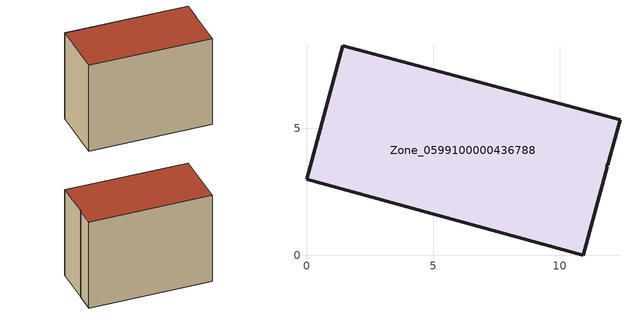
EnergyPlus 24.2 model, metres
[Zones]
Zone_0599100000436788
 floor ground (C_G): 0,3 1.42,8.26 12.38,5.33 11.89,3.56 11.84,3.54 11.87,3.48 10.93,0 z0
 wall outside (C_F): 11.89,3.56 12.38,5.33 1.42,8.26 0,3 10.93,0 11.87,3.48 11.84,3.54 11.89,3.56 z0:8.71
 roof outside (C_R): 10.93,0 11.87,3.48 11.84,3.54 11.89,3.56 12.38,5.33 1.42,8.26 0,3 z8.71
[BUILDING]
Pand.0599100000436788: North Axis=0; Terrain=City; Loads Convergence Tolerance Value=0.04; Temperature Convergence Tolerance Value=0.4; Solar Distribution=FullExterior; Maximum Number of Warmup Days=25; Minimum Number of Warmup Days=1
[Site:Location]
Rotterdam.The.Hague.AP_ZH_NLD Design_Conditions: Latitude=51.96; Longitude=4.45; Time Zone=1; Elevation=-4.5
[SITE:GROUNDTEMPERATURE:BUILDINGSURFACE]
18, 18, 18, 18, 18, 18, 18, 18, 18, 18, 18, 18
[MATERIAL] Thermal Absorptance=0.9; Solar Absorptance=0.7; Visible Absorptance=0.7
Name | Roughness | Thickness | Conductivity | Density | Specific Heat
G.TC.2006-2014 | MediumSmooth | 0.15 | 0.06 | 540 | 1210
F.TC.2006-2014 | Rough | 0.3 | 0.12 | 1920 | 840
R.TC.2006-2014 | MediumRough | 0.2 | 0.08 | 1500 | 1000
[CONSTRUCTION]
C_G: G.TC.2006-2014
C_F: F.TC.2006-2014
C_R: R.TC.2006-2014
[ZONE]
Zone_0599100000436788: Type=1; Multiplier=1; Ceiling Height=Autocalculate; Volume=Autocalculate; Floor Area=autocalculate; Part of Total Floor Area=Yes
[ZONEINFILTRATION:DESIGNFLOWRATE]
Infil_Zone_0599100000436788: Zone or ZoneList or Space or SpaceList=Zone_0599100000436788; Schedule=AlwaysOn; Design Flow Rate Calculation Method=Flow/Area; Flow Rate per Floor Area=0.0015; Constant Term Coefficient=1; Temperature Term Coefficient=0; Velocity Term Coefficient=0; Velocity Squared Term Coefficient=0
[HVACTEMPLATE:ZONE:IDEALLOADSAIRSYSTEM]
Zone_0599100000436788: Maximum Heating Supply Air Temperature=50; Minimum Cooling Supply Air Temperature=13; Maximum Heating Supply Air Humidity Ratio=0.0156; Minimum Cooling Supply Air Humidity Ratio=0.0077; Heating Limit=NoLimit; Cooling Limit=NoLimit; Dehumidification Control Type=ConstantSensibleHeatRatio; Cooling Sensible Heat Ratio=0.7; Dehumidification Setpoint=60; Humidification Control Type=None; Humidification Setpoint=30; Outdoor Air Method=None; Outdoor Air Flow Rate per Person=0.00944; Outdoor Air Flow Rate per Zone Floor Area=0; Outdoor Air Flow Rate per Zone=0; Demand Controlled Ventilation Type=None; Outdoor Air Economizer Type=NoEconomizer; Heat Recovery Type=None; Sensible Heat Recovery Effectiveness=0.7; Latent Heat Recovery Effectiveness=0.65
[ZONECONTROL:THERMOSTAT]
ThermostatControl_Zone_0599100000436788: Zone or ZoneList=Zone_0599100000436788; Control Type Schedule=DualSetpointControlType; Control 1=Thermostat_Zone_0599100000436788; Temperature Difference Between Cutout And Setpoint=0
[THERMOSTATSETPOINT:DUALSETPOINT]
Thermostat_Zone_0599100000436788: Heating Setpoint Temperature Schedule=HeatingSetpoint_Zone_0599100000436788; Cooling Setpoint Temperature Schedule=CoolingSetpoint_Zone_0599100000436788
[SCHEDULE:COMPACT]
HeatingSetpoint_Zone_0599100000436788: Through: 12/31, For: AllDays, Until: 24:00, 21
CoolingSetpoint_Zone_0599100000436788: Through: 12/31, For: AllDays, Until: 24:00, 24
DualSetpointControlType: Through: 12/31, For: AllDays, Until: 24:00, 4
AlwaysOn: Through: 12/31, For: AllDays, Until: 24:00, 1
